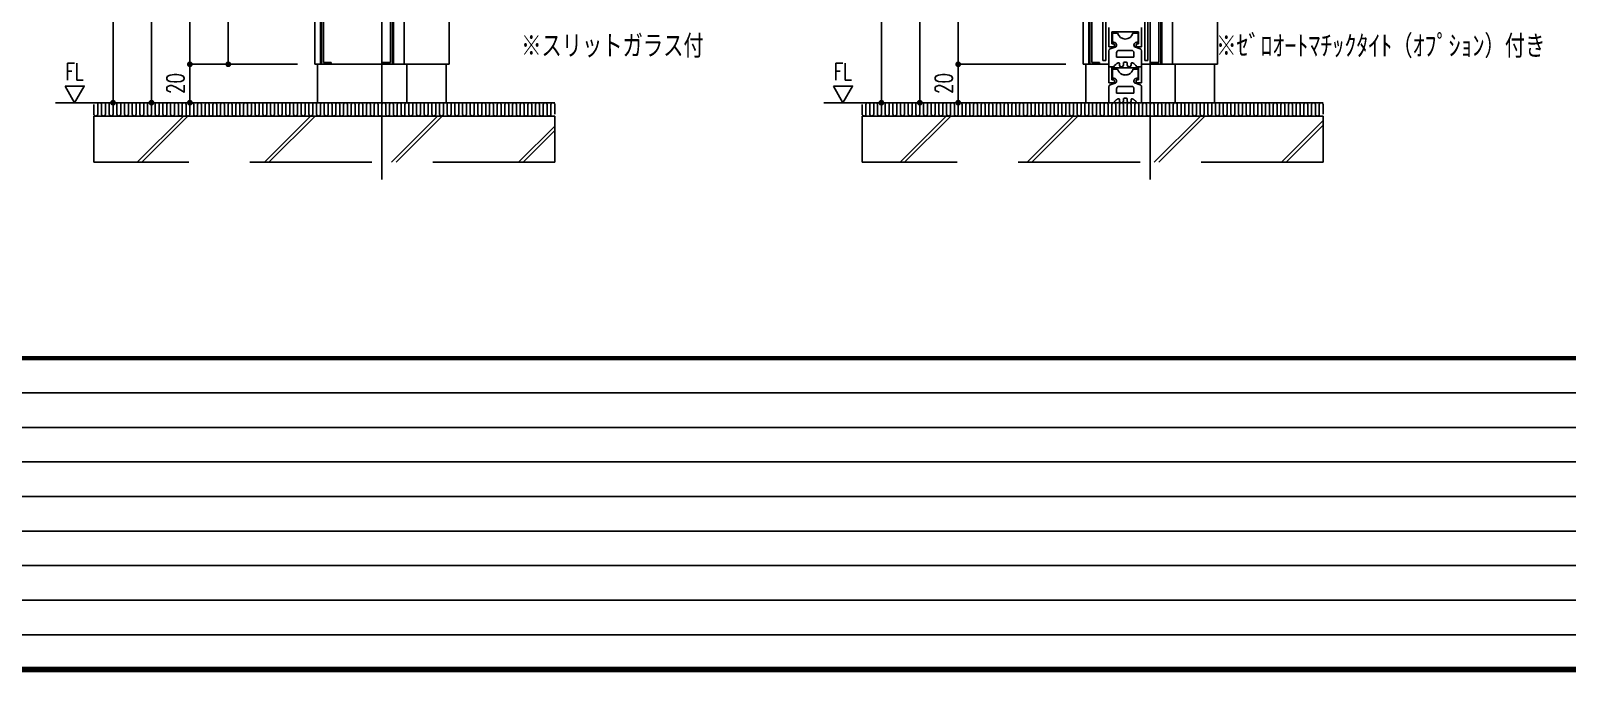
# Model space of a CAD drawing. Extents: x 21 to 47673, y 9 to 26406.
# Drawn here: x 20495 to 21295, y 18877 to 19211 of the extents above; entities that cross this region are included whole.
import ezdxf
from ezdxf.enums import TextEntityAlignment as Align

# ---------------------------------------------------------------- set-up
doc = ezdxf.new("R2010")
doc.units = 0
doc.header["$LTSCALE"] = 10
doc.header["$PDMODE"] = 35
doc.header["$PDSIZE"] = 5
doc.linetypes.add('HIDDEN', pattern=[9.525, 6.35, -3.175])
for name, color, linetype in [('_別途', 6, 'Continuous'), ('_図面枠', 7, 'Continuous'), ('_基準', 1, 'Continuous'), ('_文字', 3, 'Continuous'), ('_製品', 4, 'Continuous'), ('_製品寸法', 9, 'Continuous'), ('_製品点線', 6, 'Continuous')]:
    doc.layers.add(name, color=color, linetype=linetype)
doc.styles.add('OKAMURA', font='simplex8.shx', dxfattribs={"width": 0.7, "bigfont": 'BIGFONT.shx'})
doc.dimstyles.new('OKAMURA-003', dxfattribs={"dimscale": 3, "dimtxt": 3, "dimasz": 1, "dimexe": 0, "dimexo": 3, "dimgap": 1, "dimtad": 1, "dimdec": 3, "dimdsep": 46, "dimtxsty": 'OKAMURA', "dimblk1": 'DOT', "dimblk2": 'DOT', "dimsah": 1, "dimcen": 0, "dimclrd": 9, "dimclre": 9, "dimclrt": 3, "dimadec": 0, "dimazin": 0, "dimtfac": 1, "dimtdec": 3, "dimtix": 1, "dimtmove": 2, "dimatfit": 3, "dimldrblk": 'NONE', "dimfxl": 0, "dimtolj": 1, "dimarcsym": 0})

# ---------------------------------------------------------------- blocks, each defined once
blk = doc.blocks.new('WAKU')
at = {"layer": '_図面枠', "color": 7}
blk.add_line((0, 48), (632.06, 48), dxfattribs=at)
at = {"layer": '_図面枠', "color": 7, "linetype": 'Continuous'}
for p, q in [((562.06, 42), (0, 42)), ((562.06, 36), (0, 36)), ((562.06, 30), (0, 30)), ((444.25, 24), (0, 24)), ((632.06, 18), (30, 18)), ((562.06, 12), (30, 12)), ((562.06, 6), (30, 6))]:
    blk.add_line(p, q, dxfattribs=at)
at = {"layer": '_図面枠', "color": 7, "const_width": 1}
blk.add_lwpolyline([(803, 565), (0, 565), (0, 0), (803, 0)], close=True, dxfattribs=at)
at = {"layer": '_図面枠', "color": 7, "const_width": 0.7}
blk.add_lwpolyline([(0, 54), (803, 54)], dxfattribs=at)
blk = doc.blocks.new('_DOT')
at = {"color": 0, "linetype": 'ByBlock'}
blk.add_line((-0.5, 0), (-1, 0), dxfattribs=at)
at = {"color": 0, "linetype": 'ByBlock', "const_width": 0.5}
blk.add_lwpolyline([(-0.25, 0, 1), (0.25, 0, 1)], format="xyb", close=True, dxfattribs=at)
blk = doc.blocks.new('*D1419')
at = {"layer": '_製品寸法', "color": 9, "lineweight": -2, "transparency": 16777216}
for p, q in [((-44, 380), (-120, 380)), ((-120, 377), (-120, 3)), ((-129, 0), (-120, 0))]:
    blk.add_line(p, q, dxfattribs=at)
at = {"layer": 'Defpoints', "color": 0, "transparency": 16777216}
for p in [(-35, 380), (-120, 0), (-120, 0)]:
    blk.add_point(p, dxfattribs=at)
at = {"layer": '_製品寸法', "color": 9, "lineweight": -2, "transparency": 16777216, "xscale": 3, "yscale": 3, "zscale": 3}
for p, rotation in [((-120, 380), 90), ((-120, 0), 270)]:
    blk.add_blockref('_DOT', p, dxfattribs=dict(at, rotation=rotation))
at = {"layer": '_製品寸法', "color": 3, "transparency": 16777216, "insert": (-127.5, 190), "char_height": 9, "attachment_point": 5, "rotation": 90, "style": 'OKAMURA'}
blk.add_mtext('\\A1;RH=2100', dxfattribs=at)
blk = doc.blocks.new('_None')
blk = doc.blocks.new('*D1420')
at = {"layer": '_製品寸法', "color": 9, "lineweight": -2, "transparency": 16777216}
for p, q in [((-41, 340), (-100, 340)), ((-100, 337), (-100, 23)), ((-44, 20), (-100, 20))]:
    blk.add_line(p, q, dxfattribs=at)
at = {"layer": 'Defpoints', "color": 0, "transparency": 16777216}
for p in [(-32, 340), (-100, 20), (-35, 20)]:
    blk.add_point(p, dxfattribs=at)
at = {"layer": '_製品寸法', "color": 9, "lineweight": -2, "transparency": 16777216, "xscale": 3, "yscale": 3, "zscale": 3}
for p, rotation in [((-100, 340), 90), ((-100, 20), 270)]:
    blk.add_blockref('_DOT', p, dxfattribs=dict(at, rotation=rotation))
at = {"layer": '_製品寸法', "color": 3, "transparency": 16777216, "insert": (-107.5, 180), "char_height": 9, "attachment_point": 5, "rotation": 90, "style": 'OKAMURA'}
blk.add_mtext('\\A1;DH=2040', dxfattribs=at)
blk = doc.blocks.new('*D1421')
at = {"layer": '_製品寸法', "color": 9, "lineweight": -2, "transparency": 16777216}
for p, q in [((-44, 20), (-100, 20)), ((-100, 17), (-100, 3)), ((-109, 0), (-100, 0))]:
    blk.add_line(p, q, dxfattribs=at)
at = {"layer": 'Defpoints', "color": 0, "transparency": 16777216}
for p in [(-35, 20), (-100, 0), (-100, 0)]:
    blk.add_point(p, dxfattribs=at)
at = {"layer": '_製品寸法', "color": 9, "lineweight": -2, "transparency": 16777216, "xscale": 3, "yscale": 3, "zscale": 3}
for p, rotation in [((-100, 20), 90), ((-100, 0), 270)]:
    blk.add_blockref('_DOT', p, dxfattribs=dict(at, rotation=rotation))
at = {"layer": '_製品寸法', "color": 3, "transparency": 16777216, "insert": (-107.5, 10), "char_height": 9, "attachment_point": 5, "rotation": 90, "style": 'OKAMURA'}
blk.add_mtext('\\A1;20', dxfattribs=at)
blk = doc.blocks.new('*D1427')
at = {"layer": '_製品寸法', "color": 9, "lineweight": -2, "transparency": 16777216}
for p, q in [((-149, 650), (-140, 650)), ((-140, 2.98), (-140, 647)), ((-149, -0.02), (-140, -0.02))]:
    blk.add_line(p, q, dxfattribs=at)
at = {"layer": 'Defpoints', "color": 0, "transparency": 16777216}
for p in [(-140, 650), (-140, 650), (-140, -0.02)]:
    blk.add_point(p, dxfattribs=at)
at = {"layer": '_製品寸法', "color": 9, "lineweight": -2, "transparency": 16777216, "xscale": 3, "yscale": 3, "zscale": 3}
for p, rotation in [((-140, 650), 90), ((-140, -0.02), 270)]:
    blk.add_blockref('_DOT', p, dxfattribs=dict(at, rotation=rotation))
at = {"layer": '_製品寸法', "color": 3, "transparency": 16777216, "insert": (-147.5, 324.99), "char_height": 9, "attachment_point": 5, "rotation": 90, "style": 'OKAMURA'}
blk.add_mtext('\\A1;CH=2500～3000', dxfattribs=at)
blk = doc.blocks.new('*D1430')
at = {"layer": '_製品寸法', "color": 9, "lineweight": -2, "transparency": 16777216}
for p, q in [((-42.5, 131), (-80, 131)), ((-80, 128), (-80, 23)), ((-44, 20), (-80, 20))]:
    blk.add_line(p, q, dxfattribs=at)
at = {"layer": 'Defpoints', "color": 0, "transparency": 16777216}
for p in [(-33.5, 131), (-80, 20), (-35, 20)]:
    blk.add_point(p, dxfattribs=at)
at = {"layer": '_製品寸法', "color": 9, "lineweight": -2, "transparency": 16777216, "xscale": 3, "yscale": 3, "zscale": 3}
for p, rotation in [((-80, 131), 90), ((-80, 20), 270)]:
    blk.add_blockref('_DOT', p, dxfattribs=dict(at, rotation=rotation))
at = {"layer": '_製品寸法', "color": 3, "transparency": 16777216, "insert": (-87.5, 75.5), "char_height": 9, "attachment_point": 5, "rotation": 90, "style": 'OKAMURA'}
blk.add_mtext('\\A1;120', dxfattribs=at)
blk = doc.blocks.new('P15SE縦2')
at = {"layer": '_製品'}
for p, q in [((-35, 88.5), (-35, 20)), ((-32, 88.5), (-32, 20)), ((-31.5, 88.5), (-31.5, 20)), ((5.5, 88.5), (5.5, 20)), ((6, 88.5), (6, 20)), ((11.5, 88.5), (11.5, 20)), ((35, 88.5), (35, 20)), ((-30.5, 44), (-30.5, 21)), ((4.5, 44), (4.5, 21)), ((-35, 20), (35, 20)), ((-33.5, 20), (-33.5, 0)), ((-30.5, 21), (-26.5, 21)), ((-26.5, 21), (-26.5, 20)), ((0.5, 21), (4.5, 21)), ((0.5, 21), (0.5, 20)), ((13, 20), (13, 0)), ((33.5, 20), (33.5, 0)), ((-33.5, 0), (33.5, 0))]:
    blk.add_line(p, q, dxfattribs=at)
for centre, start, end in [((-30.5, 21), 180, 270.003), ((4.5, 21), 270, 359.997)]:
    blk.add_arc(centre, 1, start, end, dxfattribs=at)
blk = doc.blocks.new('床仕上ｶｰﾍﾟｯﾄ')
at = {"linetype": 'ByBlock', "lineweight": -2}
h = blk.add_hatch(dxfattribs=at)
h.set_pattern_fill('JIS_LC_8', color=0, scale=6, style=0)
h.set_pattern_definition([(45, (-398.12, -548.723), (-33.0926, 33.0926), []), (45, (-395.72, -548.723), (-33.0926, 33.0926), [])])
h.paths.add_polyline_path([(-150, -7), (90, -7), (90, -31), (-150, -31)])
at = {"color": 0, "linetype": 'ByBlock', "lineweight": -2}
for p, q in [((90, 0), (-170, 0)), ((90, -7), (-150, -7))]:
    blk.add_line(p, q, dxfattribs=at)
blk.add_lwpolyline([(-150, -1), (-150, -6, 0.414214), (-149, -7, 0.414214), (-148, -6), (-148, -1, -0.414214), (-147, 0, -0.414214), (-146, -1), (-146, -6, 0.414214), (-145, -7, 0.414214), (-144, -6), (-144, -1, -0.414214), (-143, 0, -0.414214), (-142, -1), (-142, -6, 0.414214), (-141, -7, 0.414214), (-140, -6), (-140, -1, -0.414214), (-139, 0, -0.414214), (-138, -1), (-138, -6, 0.414214), (-137, -7, 0.414214), (-136, -6), (-136, -1, -0.414214), (-135, 0, -0.414214), (-134, -1), (-134, -6, 0.414214), (-133, -7, 0.414214), (-132, -6), (-132, -1, -0.414214), (-131, 0, -0.414214), (-130, -1), (-130, -6, 0.414214), (-129, -7, 0.414214), (-128, -6), (-128, -1, -0.414214), (-127, 0, -0.414214), (-126, -1), (-126, -6, 0.414214), (-125, -7, 0.414214), (-124, -6), (-124, -1, -0.414214), (-123, 0, -0.414214), (-122, -1), (-122, -6, 0.414214), (-121, -7, 0.414214), (-120, -6), (-120, -1, -0.414214), (-119, 0, -0.414214), (-118, -1), (-118, -6, 0.414214), (-117, -7, 0.414214), (-116, -6), (-116, -1, -0.414214), (-115, 0, -0.414214), (-114, -1), (-114, -6, 0.414214), (-113, -7, 0.414214), (-112, -6), (-112, -1, -0.414214), (-111, 0, -0.414214), (-110, -1), (-110, -6, 0.414214), (-109, -7, 0.414214), (-108, -6), (-108, -1, -0.414214), (-107, 0, -0.414214), (-106, -1), (-106, -6, 0.414214), (-105, -7, 0.414214), (-104, -6), (-104, -1, -0.414214), (-103, 0, -0.414214), (-102, -1), (-102, -6, 0.414214), (-101, -7, 0.414214), (-100, -6), (-100, -1, -0.414214), (-99, 0, -0.414214), (-98, -1), (-98, -6, 0.414214), (-97, -7, 0.414214), (-96, -6), (-96, -1, -0.414214), (-95, 0, -0.414214), (-94, -1), (-94, -6, 0.414214), (-93, -7, 0.414214), (-92, -6), (-92, -1, -0.414214), (-91, 0, -0.414214), (-90, -1), (-90, -6, 0.414214), (-89, -7, 0.414214), (-88, -6), (-88, -1, -0.414214), (-87, 0, -0.414214), (-86, -1), (-86, -6, 0.414214), (-85, -7, 0.414214), (-84, -6), (-84, -1, -0.414214), (-83, 0, -0.414214), (-82, -1), (-82, -6, 0.414214), (-81, -7, 0.414214), (-80, -6), (-80, -1, -0.414214), (-79, 0, -0.414214), (-78, -1), (-78, -6, 0.414214), (-77, -7, 0.414214), (-76, -6), (-76, -1, -0.414214), (-75, 0, -0.414214), (-74, -1), (-74, -6, 0.414214), (-73, -7, 0.414214), (-72, -6), (-72, -1, -0.414214), (-71, 0, -0.414214), (-70, -1), (-70, -6, 0.414214), (-69, -7, 0.414214), (-68, -6), (-68, -1, -0.414214), (-67, 0, -0.414214), (-66, -1), (-66, -6, 0.414214), (-65, -7, 0.414214), (-64, -6), (-64, -1, -0.414214), (-63, 0, -0.414214), (-62, -1), (-62, -6, 0.414214), (-61, -7, 0.414214), (-60, -6), (-60, -1, -0.414214), (-59, 0, -0.414214), (-58, -1), (-58, -6, 0.414214), (-57, -7, 0.414214), (-56, -6), (-56, -1, -0.414214), (-55, 0, -0.414214), (-54, -1), (-54, -6, 0.414214), (-53, -7, 0.414214), (-52, -6), (-52, -1, -0.414214), (-51, 0, -0.414214), (-50, -1), (-50, -6, 0.414214), (-49, -7, 0.414214), (-48, -6), (-48, -1, -0.414214), (-47, 0, -0.414214), (-46, -1), (-46, -6, 0.414214), (-45, -7, 0.414214), (-44, -6), (-44, -1, -0.414214), (-43, 0, -0.414214), (-42, -1), (-42, -6, 0.414214), (-41, -7, 0.414214), (-40, -6), (-40, -1, -0.414214), (-39, 0, -0.414214), (-38, -1), (-38, -6, 0.414214), (-37, -7, 0.414214), (-36, -6), (-36, -1, -0.414214), (-35, 0, -0.414214), (-34, -1), (-34, -6, 0.414214), (-33, -7, 0.414214), (-32, -6), (-32, -1, -0.414214), (-31, 0, -0.414214), (-30, -1), (-30, -6, 0.414214), (-29, -7, 0.414214), (-28, -6), (-28, -1, -0.414214), (-27, 0, -0.414214), (-26, -1), (-26, -6, 0.414214), (-25, -7, 0.414214), (-24, -6), (-24, -1, -0.414214), (-23, 0, -0.414214), (-22, -1), (-22, -6, 0.414214), (-21, -7, 0.414214), (-20, -6), (-20, -1, -0.414214), (-19, 0, -0.414214), (-18, -1), (-18, -6, 0.414214), (-17, -7, 0.414214), (-16, -6), (-16, -1, -0.414214), (-15, 0, -0.414214), (-14, -1), (-14, -6, 0.414214), (-13, -7, 0.414214), (-12, -6), (-12, -1, -0.414214), (-11, 0, -0.414214), (-10, -1), (-10, -6, 0.414214), (-9, -7, 0.414214), (-8, -6), (-8, -1, -0.414214), (-7, 0, -0.414214), (-6, -1), (-6, -6, 0.414214), (-5, -7, 0.414214), (-4, -6), (-4, -1, -0.414214), (-3, 0, -0.414214), (-2, -1), (-2, -6, 0.414214), (-1, -7, 0.414214), (0, -6), (0, -1, -0.414214), (1, 0, -0.414214), (2, -1), (2, -6, 0.414214), (3, -7, 0.414214), (4, -6), (4, -1, -0.414214), (5, 0, -0.414214), (6, -1), (6, -6, 0.414214), (7, -7, 0.414214), (8, -6), (8, -1, -0.414214), (9, 0, -0.414214), (10, -1), (10, -6, 0.414214), (11, -7, 0.414214), (12, -6), (12, -1, -0.414214), (13, 0, -0.414214), (14, -1), (14, -6, 0.414214), (15, -7, 0.414214), (16, -6), (16, -1, -0.414214), (17, 0, -0.414214), (18, -1), (18, -6, 0.414214), (19, -7, 0.414214), (20, -6), (20, -1, -0.414214), (21, 0, -0.414214), (22, -1), (22, -6, 0.414214), (23, -7, 0.414214), (24, -6), (24, -1, -0.414214), (25, 0, -0.414214), (26, -1), (26, -6, 0.414214), (27, -7, 0.414214), (28, -6), (28, -1, -0.414214), (29, 0, -0.414214), (30, -1), (30, -6, 0.414214), (31, -7, 0.414214), (32, -6), (32, -1, -0.414214), (33, 0, -0.414214), (34, -1), (34, -6, 0.414214), (35, -7, 0.414214), (36, -6), (36, -1, -0.414214), (37, 0, -0.414214), (38, -1), (38, -6, 0.414214), (39, -7, 0.414214), (40, -6), (40, -1, -0.414214), (41, 0, -0.414214), (42, -1), (42, -6, 0.414214), (43, -7, 0.414214), (44, -6), (44, -1, -0.414214), (45, 0, -0.414214), (46, -1), (46, -6, 0.414214), (47, -7, 0.414214), (48, -6), (48, -1, -0.414214), (49, 0, -0.414214), (50, -1), (50, -6, 0.414214), (51, -7, 0.414214), (52, -6), (52, -1, -0.414214), (53, 0, -0.414214), (54, -1), (54, -6, 0.414214), (55, -7, 0.414214), (56, -6), (56, -1, -0.414214), (57, 0, -0.414214), (58, -1), (58, -6, 0.414214), (59, -7, 0.414214), (60, -6), (60, -1, -0.414214), (61, 0, -0.414214), (62, -1), (62, -6, 0.414214), (63, -7, 0.414214), (64, -6), (64, -1, -0.414214), (65, 0, -0.414214), (66, -1), (66, -6, 0.414214), (67, -7, 0.414214), (68, -6), (68, -1, -0.414214), (69, 0, -0.414214), (70, -1), (70, -6, 0.414214), (71, -7, 0.414214), (72, -6), (72, -1, -0.414214), (73, 0, -0.414214), (74, -1), (74, -6, 0.414214), (75, -7, 0.414214), (76, -6), (76, -1, -0.414214), (77, 0, -0.414214), (78, -1), (78, -6, 0.414214), (79, -7, 0.414214), (80, -6), (80, -1, -0.414214), (81, 0, -0.414214), (82, -1), (82, -6, 0.414214), (83, -7, 0.414214), (84, -6), (84, -1, -0.414214), (85, 0, -0.414214), (86, -1), (86, -6, 0.414214), (87, -7, 0.414214), (88, -6), (88, -1, -0.414214), (89, 0, -0.414214), (90, -1), (90, -6)], format="xyb", dxfattribs=at)
at = {"layer": 'Defpoints', "color": 135, "linetype": 'HIDDEN'}
blk.add_lwpolyline([(-150, -7), (90, -7), (90, -31), (-150, -31)], close=True, dxfattribs=at)
blk = doc.blocks.new('*D1453')
at = {"layer": '_製品寸法', "color": 9, "lineweight": -2, "transparency": 16777216}
for p, q in [((-44, 380), (-120, 380)), ((-120, 377), (-120, 3)), ((-129, 0), (-120, 0))]:
    blk.add_line(p, q, dxfattribs=at)
at = {"layer": 'Defpoints', "color": 0, "transparency": 16777216}
for p in [(-35, 380), (-120, 0), (-120, 0)]:
    blk.add_point(p, dxfattribs=at)
at = {"layer": '_製品寸法', "color": 9, "lineweight": -2, "transparency": 16777216, "xscale": 3, "yscale": 3, "zscale": 3}
for p, rotation in [((-120, 380), 90), ((-120, 0), 270)]:
    blk.add_blockref('_DOT', p, dxfattribs=dict(at, rotation=rotation))
at = {"layer": '_製品寸法', "color": 3, "transparency": 16777216, "insert": (-127.5, 190), "char_height": 9, "attachment_point": 5, "rotation": 90, "style": 'OKAMURA'}
blk.add_mtext('\\A1;RH=2100', dxfattribs=at)
blk = doc.blocks.new('*D1454')
at = {"layer": '_製品寸法', "color": 9, "lineweight": -2, "transparency": 16777216}
for p, q in [((-41, 340), (-100, 340)), ((-100, 337), (-100, 23)), ((-44, 20), (-100, 20))]:
    blk.add_line(p, q, dxfattribs=at)
at = {"layer": 'Defpoints', "color": 0, "transparency": 16777216}
for p in [(-32, 340), (-100, 20), (-35, 20)]:
    blk.add_point(p, dxfattribs=at)
at = {"layer": '_製品寸法', "color": 9, "lineweight": -2, "transparency": 16777216, "xscale": 3, "yscale": 3, "zscale": 3}
for p, rotation in [((-100, 340), 90), ((-100, 20), 270)]:
    blk.add_blockref('_DOT', p, dxfattribs=dict(at, rotation=rotation))
at = {"layer": '_製品寸法', "color": 3, "transparency": 16777216, "insert": (-107.5, 180), "char_height": 9, "attachment_point": 5, "rotation": 90, "style": 'OKAMURA'}
blk.add_mtext('\\A1;DH=2040', dxfattribs=at)
blk = doc.blocks.new('*D1455')
at = {"layer": '_製品寸法', "color": 9, "lineweight": -2, "transparency": 16777216}
for p, q in [((-44, 20), (-100, 20)), ((-100, 17), (-100, 3)), ((-109, 0), (-100, 0))]:
    blk.add_line(p, q, dxfattribs=at)
at = {"layer": 'Defpoints', "color": 0, "transparency": 16777216}
for p in [(-35, 20), (-100, 0), (-100, 0)]:
    blk.add_point(p, dxfattribs=at)
at = {"layer": '_製品寸法', "color": 9, "lineweight": -2, "transparency": 16777216, "xscale": 3, "yscale": 3, "zscale": 3}
for p, rotation in [((-100, 20), 90), ((-100, 0), 270)]:
    blk.add_blockref('_DOT', p, dxfattribs=dict(at, rotation=rotation))
at = {"layer": '_製品寸法', "color": 3, "transparency": 16777216, "insert": (-107.5, 10), "char_height": 9, "attachment_point": 5, "rotation": 90, "style": 'OKAMURA'}
blk.add_mtext('\\A1;20', dxfattribs=at)
blk = doc.blocks.new('*D1461')
at = {"layer": '_製品寸法', "color": 9, "lineweight": -2, "transparency": 16777216}
for p, q in [((-149, 650), (-140, 650)), ((-140, 2.98), (-140, 647)), ((-149, -0.02), (-140, -0.02))]:
    blk.add_line(p, q, dxfattribs=at)
at = {"layer": 'Defpoints', "color": 0, "transparency": 16777216}
for p in [(-140, 650), (-140, 650), (-140, -0.02)]:
    blk.add_point(p, dxfattribs=at)
at = {"layer": '_製品寸法', "color": 9, "lineweight": -2, "transparency": 16777216, "xscale": 3, "yscale": 3, "zscale": 3}
for p, rotation in [((-140, 650), 90), ((-140, -0.02), 270)]:
    blk.add_blockref('_DOT', p, dxfattribs=dict(at, rotation=rotation))
at = {"layer": '_製品寸法', "color": 3, "transparency": 16777216, "insert": (-147.5, 324.99), "char_height": 9, "attachment_point": 5, "rotation": 90, "style": 'OKAMURA'}
blk.add_mtext('\\A1;CH=2500～3000', dxfattribs=at)
blk = doc.blocks.new('P15SE縦3')
at = {"layer": '_製品'}
for p, q in [((-35, 188.5), (-35, 20)), ((-32, 188.5), (-32, 20)), ((-31.5, 188.5), (-31.5, 20)), ((5.5, 188.5), (5.5, 20)), ((6, 188.5), (6, 20)), ((11.5, 188.5), (11.5, 20)), ((35, 188.5), (35, 20)), ((-30.5, 71), (-30.5, 21)), ((-24.7, 70.4), (-24.7, 22)), ((-1.3, 70.4), (-1.3, 22)), ((4.5, 71), (4.5, 21)), ((-23.1, 22), (-23.1, 49)), ((-2.9, 22), (-2.9, 49)), ((-21.5, 29.1), (-21.5, 39.1)), ((-19.95, 30.7), (-19.95, 36.8)), ((-19.95, 36.8), (-6.05, 36.8)), ((-19.7, 31.93), (-19.7, 35.65)), ((-19.2, 36.15), (-17, 36.15)), ((-9, 36.15), (-6.8, 36.15)), ((-6.3, 35.65), (-6.3, 31.94)), ((-6.05, 30.7), (-6.05, 36.8)), ((-4.5, 29.1), (-4.5, 39.1)), ((-19.3, 29.1), (-21.5, 29.1)), ((-21.5, 27.03), (-21.5, 18.74)), ((-18.34, 28.86), (-20.83, 27.98)), ((-19.3, 30.7), (-19.95, 30.7)), ((-18.6, 29.8), (-18.6, 30)), ((-17.75, 30.67), (-17.7, 30.57)), ((-17.5, 26.04), (-17.5, 23.74)), ((-16.3, 27.24), (-9.7, 27.24)), ((-8.5, 23.74), (-8.5, 26.04)), ((-8.26, 30.73), (-8.34, 30.61)), ((-7.72, 28.84), (-5.18, 27.97)), ((-7.4, 29.8), (-7.4, 30)), ((-6.8, 31.44), (-7, 31.44)), ((-6.7, 30.7), (-6.05, 30.7)), ((-6.7, 29.1), (-4.5, 29.1)), ((-4.5, 18.74), (-4.5, 27.02)), ((-35, 20), (-21.5, 20)), ((-33.5, 20), (-33.5, 0)), ((-30.5, 21), (-26.5, 21)), ((-26.5, 21), (-26.5, 20)), ((-24.7, 22), (-23.1, 22)), ((-21.49, 18.74), (-21.5, 18.75)), ((-21.5, 18.74), (-19, 18.74)), ((-17.5, 23.74), (-8.5, 23.74)), ((-16, 20.32), (-16, 19.54)), ((-15.2, 18.74), (-14.8, 18.74)), ((-14, 19.54), (-14, 20.54)), ((-13.5, 21.04), (-12.5, 21.04)), ((-12, 20.54), (-12, 19.54)), ((-11.2, 18.74), (-10.8, 18.74)), ((-10, 19.54), (-10, 20.29)), ((-7, 18.74), (-4.5, 18.74)), ((-4.56, 18.74), (-4.5, 18.8)), ((-4.5, 20), (35, 20)), ((-1.3, 22), (-2.9, 22)), ((0.5, 21), (4.5, 21)), ((0.5, 21), (0.5, 20)), ((13, 20), (13, 0)), ((33.5, 20), (33.5, 0)), ((-33.5, 0), (33.5, 0))]:
    blk.add_line(p, q, dxfattribs=at)
for centre, radius, start, end in [((-19.2, 35.65), 0.5, 90, 180), ((-13, 37.32), 4.17, 196.26021, 343.73979), ((-6.8, 35.65), 0.5, 0, 90), ((-20.5, 27.03), 1, 109.47108, 180), ((-19.2, 31.93), 0.5, 180, 273.94262), ((-19.3, 30), 0.7, 0, 90), ((-19.3, 29.8), 0.7, 270, 0), ((-19.06, 29.94), 1.5, 29.26534, 93.94262), ((-18.74, 29.99), 1.2, 289.47108, 29.26534), ((-16.3, 26.04), 1.2, 90, 180), ((-9.7, 26.04), 1.2, 0, 90), ((-7.33, 29.97), 1.2, 147.36319, 251.1773), ((-7, 29.94), 1.5, 90, 147.36319), ((-6.7, 30), 0.7, 90, 180), ((-6.7, 29.8), 0.7, 180, 270), ((-6.8, 31.94), 0.5, 270, 0), ((-5.5, 27.02), 1, 0, 71.1773), ((-30.5, 21), 1, 180, 270.003), ((-14.54, 16.03), 5.22, 114.53668, 148.71189), ((-16.5, 20.32), 0.5, 0, 114.53668), ((-15.2, 19.54), 0.8, 180, 270), ((-14.8, 19.54), 0.8, 270, 0), ((-13.5, 20.54), 0.5, 90, 180), ((-12.5, 20.54), 0.5, 0, 90), ((-11.2, 19.54), 0.8, 180, 270), ((-10.8, 19.54), 0.8, 270, 0), ((-9.5, 20.29), 0.5, 63.22975, 180), ((-12.01, 15.32), 6.07, 34.36867, 63.22975), ((4.5, 21), 1, 270, 359.997)]:
    blk.add_arc(centre, radius, start, end, dxfattribs=at)
at = {"layer": '_製品点線', "linetype": 'HIDDEN'}
for p, q in [((-21.5, 10.36), (-21.5, 20.36)), ((-19.95, 11.96), (-19.95, 18.06)), ((-19.95, 18.06), (-6.05, 18.06)), ((-19.2, 17.41), (-17, 17.41)), ((-9, 17.41), (-6.8, 17.41)), ((-6.05, 11.96), (-6.05, 18.06)), ((-4.5, 10.36), (-4.5, 20.36)), ((-19.3, 10.36), (-21.5, 10.36)), ((-21.5, 8.29), (-21.5, 0)), ((-18.34, 10.12), (-20.83, 9.24)), ((-19.3, 11.96), (-19.95, 11.96)), ((-18.6, 11.06), (-18.6, 11.26)), ((-17.75, 11.93), (-17.7, 11.83)), ((-16.3, 8.5), (-9.7, 8.5)), ((-8.26, 11.99), (-8.34, 11.87)), ((-7.72, 10.1), (-5.18, 9.23)), ((-7.4, 11.06), (-7.4, 11.26)), ((-6.8, 12.7), (-7, 12.7)), ((-6.7, 11.96), (-6.05, 11.96)), ((-6.7, 10.36), (-4.5, 10.36)), ((-4.5, 0), (-4.5, 8.28)), ((-21.49, 0), (-21.5, 0.01)), ((-21.5, 0), (-19, 0)), ((-17.5, 7.3), (-17.5, 5)), ((-17.5, 5), (-8.5, 5)), ((-16, 1.58), (-16, 0.8)), ((-15.2, 0), (-14.8, 0)), ((-14, 0.8), (-14, 1.8)), ((-13.5, 2.3), (-12.5, 2.3)), ((-12, 1.8), (-12, 0.8)), ((-11.2, 0), (-10.8, 0)), ((-10, 0.8), (-10, 1.55)), ((-8.5, 5), (-8.5, 7.3)), ((-7, 0), (-4.5, 0)), ((-4.56, 0), (-4.5, 0.06))]:
    blk.add_line(p, q, dxfattribs=at)
at = {"layer": '_製品点線'}
for p, q in [((-19.7, 13.19), (-19.7, 16.91)), ((-6.3, 16.91), (-6.3, 13.2))]:
    blk.add_line(p, q, dxfattribs=at)
at = {"layer": '_製品点線', "linetype": 'HIDDEN'}
for centre, radius, start, end in [((-19.2, 16.91), 0.5, 90, 180), ((-13, 18.58), 4.17, 196.26021, 343.73979), ((-6.8, 16.91), 0.5, 0, 90), ((-20.5, 8.29), 1, 109.47108, 180), ((-19.2, 13.19), 0.5, 180, 273.94262), ((-19.3, 11.26), 0.7, 0, 90), ((-19.3, 11.06), 0.7, 270, 0), ((-19.06, 11.2), 1.5, 29.26534, 93.94262), ((-18.74, 11.25), 1.2, 289.47108, 29.26534), ((-16.3, 7.3), 1.2, 90, 180), ((-9.7, 7.3), 1.2, 0, 90), ((-7.33, 11.23), 1.2, 147.36319, 251.1773), ((-7, 11.2), 1.5, 90, 147.36319), ((-6.7, 11.26), 0.7, 90, 180), ((-6.7, 11.06), 0.7, 180, 270), ((-6.8, 13.2), 0.5, 270, 0), ((-5.5, 8.28), 1, 0, 71.1773), ((-14.54, -2.71), 5.22, 114.53668, 148.71189), ((-16.5, 1.58), 0.5, 0, 114.53668), ((-15.2, 0.8), 0.8, 180, 270), ((-14.8, 0.8), 0.8, 270, 0), ((-13.5, 1.8), 0.5, 90, 180), ((-12.5, 1.8), 0.5, 0, 90), ((-11.2, 0.8), 0.8, 180, 270), ((-10.8, 0.8), 0.8, 270, 0), ((-9.5, 1.55), 0.5, 63.22975, 180), ((-12.01, -3.42), 6.07, 34.36867, 63.22975)]:
    blk.add_arc(centre, radius, start, end, dxfattribs=at)
blk = doc.blocks.new('*U1416')
at = {"layer": '_基準'}
blk.add_line((0, 1347), (0, -40), dxfattribs=at)
at = {"layer": '_文字', "color": 9}
blk.add_lwpolyline([(-165, 8.6603), (-155, 8.6603), (-160, 0)], close=True, dxfattribs=at)
at = {"layer": '_別途'}
blk.add_blockref('床仕上ｶｰﾍﾟｯﾄ', (0, 0), dxfattribs=at)
at = {"layer": '_製品'}
blk.add_blockref('P15SE縦2', (0, 0), dxfattribs=at)
at = {"layer": '_文字', "style": 'OKAMURA'}
for s, height, width, p in [('※スリットガラス付', 12, 0.8, (120, 30)), ('FL', 9, 0.7, (-160, 16.1603))]:
    blk.add_text(s, height=height, dxfattribs=dict(at, width=width)).set_placement(p, align=Align.MIDDLE)
at = {"layer": '_製品寸法'}
for base, p1, p2, text, picture, middle in [((-140, 650), (-140, -0.0179), (-140, 650), 'CH=2500～3000', '*D1427', (-147.5, 324.991)), ((-120, 0), (-35, 380), (-120, 0), 'RH=2100', '*D1419', (-127.5, 190)), ((-100, 20), (-32, 340), (-35, 20), 'DH=2040', '*D1420', (-107.5, 180)), ((-80, 20), (-33.5, 131), (-35, 20), '120', '*D1430', (-87.5, 75.5))]:
    dim = blk.add_linear_dim(base=base, p1=p1, p2=p2, angle=90, text=text, dimstyle='OKAMURA-003', dxfattribs=at)
    dim.commit()
    dim.dimension.update_dxf_attribs({"geometry": picture, "text_midpoint": middle})
dim = blk.add_linear_dim(base=(-100, 0), p1=(-35, 20), p2=(-100, 0), angle=90, dimstyle='OKAMURA-003', dxfattribs=at)
dim.commit()
dim.dimension.update_dxf_attribs({"geometry": '*D1421', "text_midpoint": (-107.5, 10)})
blk = doc.blocks.new('*U1450')
at = {"layer": '_基準'}
blk.add_line((0, 1347), (0, -40), dxfattribs=at)
at = {"layer": '_文字', "color": 9}
blk.add_lwpolyline([(-165, 8.6603), (-155, 8.6603), (-160, 0)], close=True, dxfattribs=at)
at = {"layer": '_別途'}
blk.add_blockref('床仕上ｶｰﾍﾟｯﾄ', (0, 0), dxfattribs=at)
at = {"layer": '_製品'}
blk.add_blockref('P15SE縦3', (0, 0), dxfattribs=at)
at = {"layer": '_文字', "style": 'OKAMURA'}
for s, height, width, p in [('※ｾﾞﾛｵｰﾄﾏﾁｯｸﾀｲﾄ（ｵﾌﾟｼｮﾝ）付き', 12, 0.8, (120, 30)), ('FL', 9, 0.7, (-160, 16.1603))]:
    blk.add_text(s, height=height, dxfattribs=dict(at, width=width)).set_placement(p, align=Align.MIDDLE)
at = {"layer": '_製品寸法'}
for base, p1, p2, text, picture, middle in [((-140, 650), (-140, -0.0179), (-140, 650), 'CH=2500～3000', '*D1461', (-147.5, 324.991)), ((-120, 0), (-35, 380), (-120, 0), 'RH=2100', '*D1453', (-127.5, 190)), ((-100, 20), (-32, 340), (-35, 20), 'DH=2040', '*D1454', (-107.5, 180))]:
    dim = blk.add_linear_dim(base=base, p1=p1, p2=p2, angle=90, text=text, dimstyle='OKAMURA-003', dxfattribs=at)
    dim.commit()
    dim.dimension.update_dxf_attribs({"geometry": picture, "text_midpoint": middle})
dim = blk.add_linear_dim(base=(-100, 0), p1=(-35, 20), p2=(-100, 0), angle=90, dimstyle='OKAMURA-003', dxfattribs=at)
dim.commit()
dim.dimension.update_dxf_attribs({"geometry": '*D1455', "text_midpoint": (-107.5, 10)})

msp = doc.modelspace()

# ---------------------------------------------------------------- block references
for name, p in [('*U1416', (20678.0929, 19173.5703)), ('*U1450', (21078.0929, 19173.5703))]:
    msp.add_blockref(name, p)
at = {"layer": '_図面枠', "xscale": 3, "yscale": 3, "zscale": 3}
msp.add_blockref('WAKU', (19978.0929, 18878.5703), dxfattribs=at)

doc.saveas('drawing.dxf')
